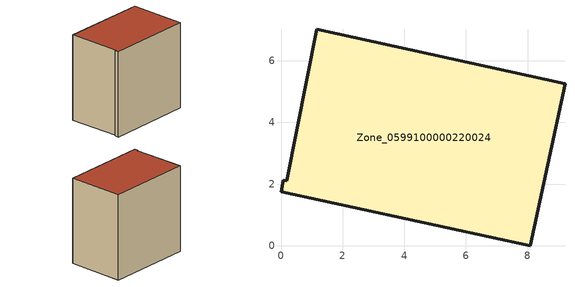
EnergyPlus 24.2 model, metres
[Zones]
Zone_0599100000220024
 floor ground (C_G): 1.16,7.03 9.21,5.26 8.08,0 0,1.76 0.08,2.13 0.18,2.1 z0
 wall outside (C_F): 8.08,0 9.21,5.26 1.16,7.03 0.18,2.1 0.08,2.13 0,1.76 8.08,0 z0:8.28
 roof outside (C_R): 9.21,5.26 1.16,7.03 0.18,2.1 0.08,2.13 0,1.76 8.08,0 z8.28
[BUILDING]
Pand.0599100000220024: North Axis=0; Terrain=City; Loads Convergence Tolerance Value=0.04; Temperature Convergence Tolerance Value=0.4; Solar Distribution=FullExterior; Maximum Number of Warmup Days=25; Minimum Number of Warmup Days=1
[Site:Location]
Rotterdam.The.Hague.AP_ZH_NLD Design_Conditions: Latitude=51.96; Longitude=4.45; Time Zone=1; Elevation=-4.5
[SITE:GROUNDTEMPERATURE:BUILDINGSURFACE]
18, 18, 18, 18, 18, 18, 18, 18, 18, 18, 18, 18
[MATERIAL] Thermal Absorptance=0.9; Solar Absorptance=0.7; Visible Absorptance=0.7
Name | Roughness | Thickness | Conductivity | Density | Specific Heat
G.TC.1975-1991 | MediumSmooth | 0.15 | 0.288461 | 540 | 1210
F.TC.1975-1991 | Rough | 0.3 | 0.230769 | 1920 | 840
R.TC.1975-1991 | MediumRough | 0.2 | 0.153846 | 1500 | 1000
[CONSTRUCTION]
C_G: G.TC.1975-1991
C_F: F.TC.1975-1991
C_R: R.TC.1975-1991
[ZONE]
Zone_0599100000220024: Type=1; Multiplier=1; Ceiling Height=Autocalculate; Volume=Autocalculate; Floor Area=autocalculate; Part of Total Floor Area=Yes
[ZONEINFILTRATION:DESIGNFLOWRATE]
Infil_Zone_0599100000220024: Zone or ZoneList or Space or SpaceList=Zone_0599100000220024; Schedule=AlwaysOn; Design Flow Rate Calculation Method=Flow/Area; Flow Rate per Floor Area=0.003; Constant Term Coefficient=1; Temperature Term Coefficient=0; Velocity Term Coefficient=0; Velocity Squared Term Coefficient=0
[HVACTEMPLATE:ZONE:IDEALLOADSAIRSYSTEM]
Zone_0599100000220024: Maximum Heating Supply Air Temperature=50; Minimum Cooling Supply Air Temperature=13; Maximum Heating Supply Air Humidity Ratio=0.0156; Minimum Cooling Supply Air Humidity Ratio=0.0077; Heating Limit=NoLimit; Cooling Limit=NoLimit; Dehumidification Control Type=ConstantSensibleHeatRatio; Cooling Sensible Heat Ratio=0.7; Dehumidification Setpoint=60; Humidification Control Type=None; Humidification Setpoint=30; Outdoor Air Method=None; Outdoor Air Flow Rate per Person=0.00944; Outdoor Air Flow Rate per Zone Floor Area=0; Outdoor Air Flow Rate per Zone=0; Demand Controlled Ventilation Type=None; Outdoor Air Economizer Type=NoEconomizer; Heat Recovery Type=None; Sensible Heat Recovery Effectiveness=0.7; Latent Heat Recovery Effectiveness=0.65
[ZONECONTROL:THERMOSTAT]
ThermostatControl_Zone_0599100000220024: Zone or ZoneList=Zone_0599100000220024; Control Type Schedule=DualSetpointControlType; Control 1=Thermostat_Zone_0599100000220024; Temperature Difference Between Cutout And Setpoint=0
[THERMOSTATSETPOINT:DUALSETPOINT]
Thermostat_Zone_0599100000220024: Heating Setpoint Temperature Schedule=HeatingSetpoint_Zone_0599100000220024; Cooling Setpoint Temperature Schedule=CoolingSetpoint_Zone_0599100000220024
[SCHEDULE:COMPACT]
HeatingSetpoint_Zone_0599100000220024: Through: 12/31, For: AllDays, Until: 24:00, 21
CoolingSetpoint_Zone_0599100000220024: Through: 12/31, For: AllDays, Until: 24:00, 24
DualSetpointControlType: Through: 12/31, For: AllDays, Until: 24:00, 4
AlwaysOn: Through: 12/31, For: AllDays, Until: 24:00, 1
